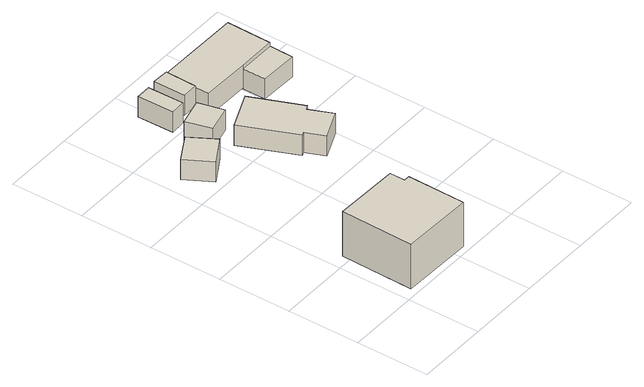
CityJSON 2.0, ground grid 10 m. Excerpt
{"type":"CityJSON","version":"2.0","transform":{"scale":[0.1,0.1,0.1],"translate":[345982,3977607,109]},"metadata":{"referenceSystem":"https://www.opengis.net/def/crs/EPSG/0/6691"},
"CityObjects":{
"building1":{"type":"Building","attributes":{"土砂災害警戒区域.現象区分":"1","土砂災害警戒区域.区域区分":"1","measuredHeight":7.2},"geometry":[{"type":"Solid","lod":"1","boundaries":[[[[0,1,2,3,4,5]],[[4,6,7,5]],[[3,8,6,4]],[[2,9,8,3]],[[1,10,9,2]],[[0,11,10,1]],[[5,7,11,0]],[[6,8,9,10,11,7]]]]}]},
"building2":{"type":"Building","attributes":{"土砂災害警戒区域.現象区分":"1","土砂災害警戒区域.区域区分":"1","measuredHeight":3},"geometry":[{"type":"Solid","lod":"1","boundaries":[[[[12,13,14,15]],[[14,16,17,15]],[[13,18,16,14]],[[12,19,18,13]],[[15,17,19,12]],[[16,18,19,17]]]]}]},
"building3":{"type":"Building","attributes":{"土砂災害警戒区域.現象区分":"1","土砂災害警戒区域.区域区分":"2","measuredHeight":3},"geometry":[{"type":"Solid","lod":"1","boundaries":[[[[20,21,22,23]],[[22,24,25,23]],[[21,26,24,22]],[[20,27,26,21]],[[23,25,27,20]],[[24,26,27,25]]]]}]},
"building4":{"type":"Building","attributes":{"土砂災害警戒区域.現象区分":"1","土砂災害警戒区域.区域区分":"2","measuredHeight":3},"geometry":[{"type":"Solid","lod":"1","boundaries":[[[[28,29,30,31]],[[30,32,33,31]],[[29,34,32,30]],[[28,35,34,29]],[[31,33,35,28]],[[32,34,35,33]]]]}]},
"building5":{"type":"Building","attributes":{"土砂災害警戒区域.現象区分":"1","土砂災害警戒区域.区域区分":"1","measuredHeight":3},"geometry":[{"type":"Solid","lod":"1","boundaries":[[[[36,37,38,39,40,41,42,43]],[[42,44,45,43]],[[41,46,44,42]],[[40,47,46,41]],[[39,48,47,40]],[[38,49,48,39]],[[37,50,49,38]],[[36,51,50,37]],[[43,45,51,36]],[[44,46,47,48,49,50,51,45]]]]}]},
"building6":{"type":"Building","attributes":{"土砂災害警戒区域.現象区分":"1","土砂災害警戒区域.区域区分":"2","measuredHeight":3},"geometry":[{"type":"Solid","lod":"1","boundaries":[[[[52,53,54,55]],[[54,56,57,55]],[[53,58,56,54]],[[52,59,58,53]],[[55,57,59,52]],[[56,58,59,57]]]]}]},
"building7":{"type":"Building","attributes":{"土砂災害警戒区域.現象区分":"1","土砂災害警戒区域.区域区分":"2","measuredHeight":3.7},"geometry":[{"type":"Solid","lod":"1","boundaries":[[[[60,61,62,63,64,65]],[[64,66,67,65]],[[63,68,66,64]],[[62,69,68,63]],[[61,70,69,62]],[[60,71,70,61]],[[65,67,71,60]],[[66,68,69,70,71,67]]]]}]},
"building8":{"type":"Building","attributes":{"土砂災害警戒区域.現象区分":"1","土砂災害警戒区域.区域区分":"1","measuredHeight":3},"geometry":[{"type":"Solid","lod":"1","boundaries":[[[[72,73,74,75]],[[74,76,77,75]],[[73,78,76,74]],[[72,79,78,73]],[[75,77,79,72]],[[76,78,79,77]]]]}]}
},
"vertices":[
[109,2,10],[9,4,10],[11,105,10],[102,103,10],[102,82,10],[110,82,10],[102,82,76],[110,82,76],[102,103,76],[11,105,76],[9,4,76],[109,2,76],
[50,362,11],[71,327,11],[34,305,11],[13,341,11],[34,305,41],[13,341,41],[71,327,41],[50,362,41],
[115,393,6],[124,358,6],[87,349,6],[78,384,6],[87,349,36],[78,384,36],[124,358,36],[115,393,36],
[98,450,12],[99,401,12],[78,400,12],[77,450,12],[78,400,42],[77,450,42],[99,401,42],[98,450,42],
[161,357,3],[190,288,3],[184,285,3],[198,253,3],[158,236,3],[147,262,3],[142,260,3],[110,335,3],[142,260,33],[110,335,33],[147,262,33],[158,236,33],[198,253,33],[184,285,33],[190,288,33],[161,357,33],
[138,454,8],[137,411,8],[115,411,8],[115,455,8],[115,411,38],[115,455,38],[137,411,38],[138,454,38],
[256,391,2],[203,391,2],[137,392,2],[137,411,2],[138,454,2],[257,453,2],[138,454,36],[257,453,36],[137,411,36],[137,392,36],[203,391,36],[256,391,36],
[256,391,1],[255,358,1],[203,359,1],[203,391,1],[203,359,31],[203,391,31],[255,358,31],[256,391,31]
]}
